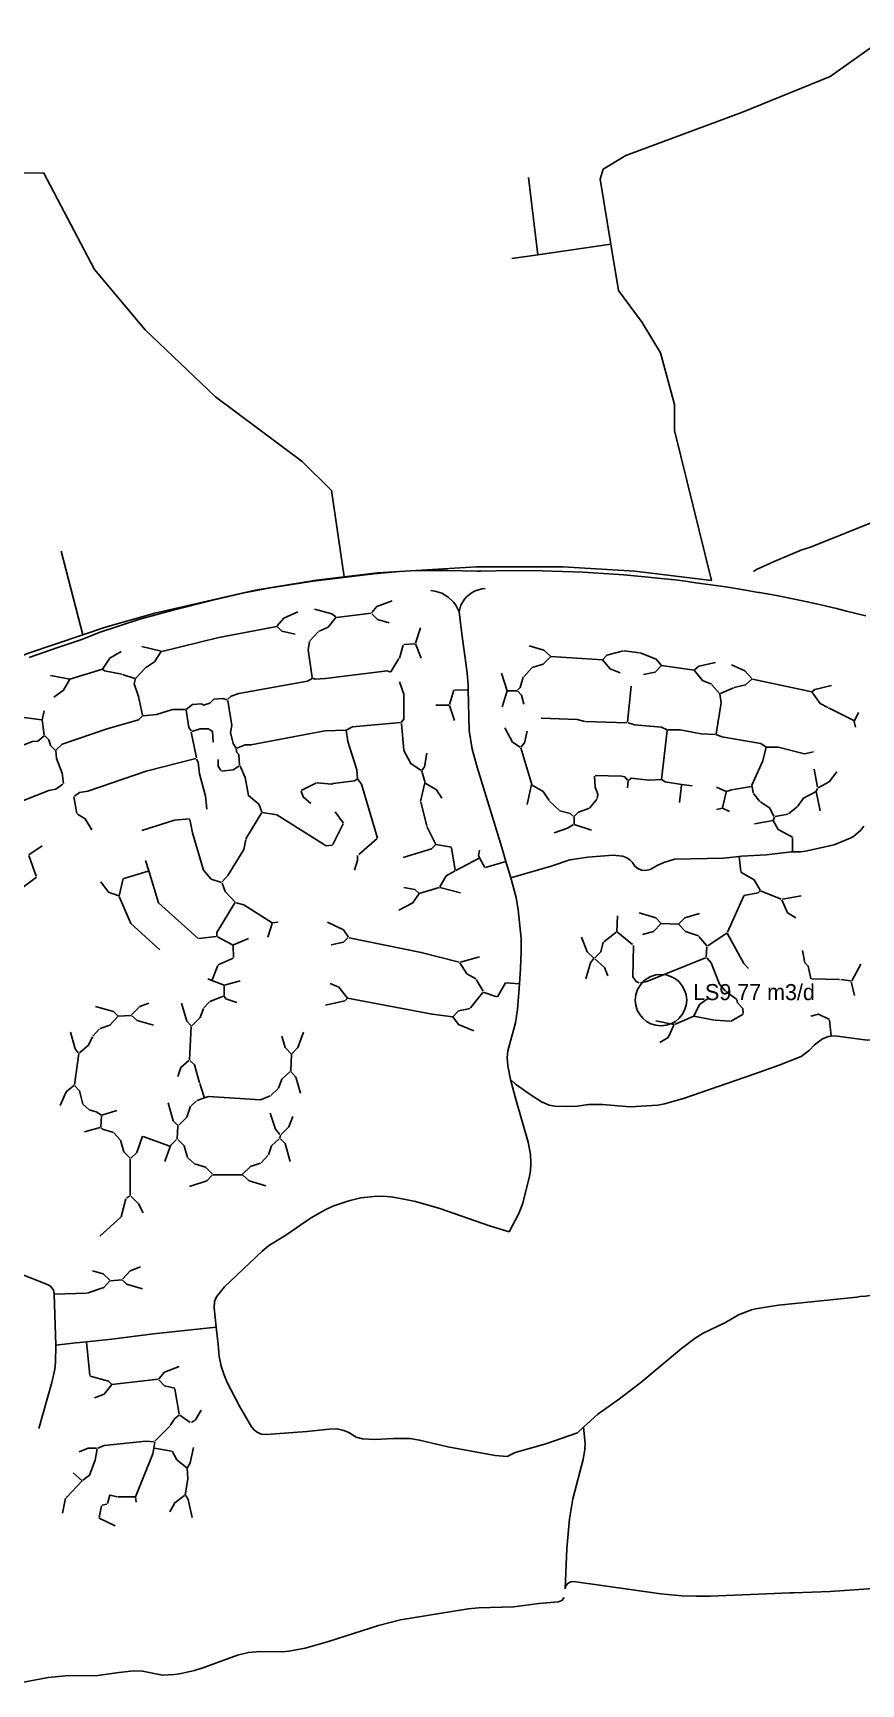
# Model space of a CAD drawing. Header units: metres. Extents: x 432891 to 477890, y 2556094 to 2581523.
# Drawn here: x 456458 to 457747, y 2566912 to 2569481 of the extents above; entities that cross this region are included whole.
import ezdxf

# ---------------------------------------------------------------- set-up
doc = ezdxf.new("R2010")
doc.units = ezdxf.units.M
for name, color, linetype in [('W10_LIFT_STATIONS', 6, 'Continuous'), ('W10_MAIN_PIPE', 1, 'Continuous'), ('W10_PIPE_DN200', 8, 'Continuous'), ('W10_PIPE_DN250_400', 3, 'Continuous'), ('W10_PIPE_DN900_1200', 1, 'Continuous')]:
    doc.layers.add(name, color=color, linetype=linetype)

msp = doc.modelspace()

# ---------------------------------------------------------------- linework, layer by layer
at = {"layer": 'W10_LIFT_STATIONS'}
msp.add_circle((457435.5, 2567976.2), 40, dxfattribs=at)
at = {"layer": 'W10_MAIN_PIPE'}
msp.add_lwpolyline([(457754.7, 2568574), (457724.6, 2568581.5), (457708.6, 2568585.4), (457693.3, 2568588.9), (457677.4, 2568592.6), (457646.1, 2568599.4), (457615.6, 2568605.4), (457606.9, 2568607.1), (457601, 2568608.2), (457588.9, 2568610.2), (457587.5, 2568610.4), (457584.4, 2568610.9), (457567.3, 2568614.1), (457552.1, 2568616.4), (457536.4, 2568619.1), (457520.8, 2568621.4), (457489.6, 2568625.5), (457473.5, 2568627.9), (457457.4, 2568629.9), (457441, 2568631.7), (457425.2, 2568633.3), (457410.4, 2568634.8), (457394, 2568636.5), (457377.9, 2568637.9), (457362.1, 2568639), (457313.9, 2568641.9), (457282.2, 2568643.1), (457250.5, 2568643.9), (457202.1, 2568644.3), (457154.8, 2568643.6), (457148.7, 2568643.5), (457103.6, 2568644.8), (457054, 2568644.5), (457028.4, 2568642.8), (456988.5, 2568639.5), (456894, 2568627.7), (456827.7, 2568617.4), (456786.6, 2568609.7), (456739.7, 2568598.7), (456673.8, 2568582.3), (456624.1, 2568568.9), (456560.8, 2568548), (456533.6, 2568537.1), (456496.5, 2568524.6), (456451.9, 2568509.1)], dxfattribs=at)
at = {"layer": 'W10_PIPE_DN200'}
for points in [[(456287.6, 2569253.8), (456334.1, 2569263.3), (456474.8, 2569262.9), (456553.8, 2569112.6), (456632.4, 2569019.2), (456742.1, 2568914.5), (456876.7, 2568814.1), (456922.4, 2568768.8), (456942.2, 2568634.7)], [(457229.5, 2569255.7), (457243.8, 2569135.6)], [(457243.8, 2569135.6), (457357.5, 2569152.1)], [(457203.4, 2569129.8), (457243.8, 2569135.6)], [(457925.5, 2568780.9), (457779.6, 2568725.3), (457668.5, 2568681), (457655, 2568676.5), (457611.6, 2568658.8), (457584.4, 2568646.2), (457579.8, 2568642.9)], [(456535.4, 2568544.5), (456501.7, 2568674.6)], [(457077.4, 2568613.2), (457083.2, 2568612.5), (457094.3, 2568609.1), (457104.3, 2568603.2), (457112.7, 2568595.1), (457116.2, 2568590.4), (457121.2, 2568580)], [(457121.2, 2568580), (457124, 2568590.4), (457129.4, 2568599.7), (457132.9, 2568603.8), (457141.4, 2568610.5), (457146.2, 2568612.9), (457156.5, 2568615.9), (457161.9, 2568616.4)], [(456896.2, 2568584.3), (456923.2, 2568577.3), (456929.2, 2568572.3)], [(457017.2, 2568597.3), (456993.2, 2568588.3), (456985.2, 2568579.3)], [(456837.2, 2568557.3), (456747.2, 2568540.3), (456658.2, 2568518.3)], [(456870.2, 2568580.3), (456848.2, 2568570.3), (456838.2, 2568558.3)], [(456838.2, 2568557.3), (456845.2, 2568550.3), (456866.2, 2568545.3)], [(456929.2, 2568571.3), (456917.2, 2568556.3), (456903.2, 2568550.3)], [(456984.2, 2568578.3), (456930.2, 2568571.3)], [(456985.2, 2568577.3), (456994.2, 2568568.3), (457012.2, 2568563.3)], [(457121.2, 2568580), (457125.2, 2568546)], [(456888.2, 2568534.3), (456886.2, 2568521.3), (456892.2, 2568478.3)], [(456888.9, 2568535), (456902.5, 2568549.5)], [(457052.2, 2568530.3), (457035.2, 2568529.3)], [(457061.2, 2568555.3), (457053.2, 2568531.3)], [(457053.2, 2568530.3), (457062.2, 2568508.3)], [(457125.2, 2568546), (457133.7, 2568485.6), (457135.2, 2568465.5), (457135.4, 2568458.7)], [(456595.2, 2568518.3), (456577.2, 2568508.3), (456566.2, 2568491.3)], [(456627.2, 2568526.3), (456657.2, 2568519.3)], [(456657.2, 2568518.3), (456647.2, 2568502.3), (456633.2, 2568493.3)], [(457014.7, 2568487.1), (457027.6, 2568507.4)], [(457034.2, 2568528.3), (457028.2, 2568508.3)], [(457230.2, 2568527.6), (457253.2, 2568520.6), (457264.2, 2568510.6)], [(457264.2, 2568510.6), (457252.2, 2568498.6), (457235.2, 2568493.6)], [(457264.2, 2568510.6), (457344.2, 2568505.6)], [(457377.2, 2568519.6), (457351.2, 2568512.6), (457344.2, 2568505.6)], [(457344.2, 2568505.6), (457356.2, 2568491.6), (457372.2, 2568485.6)], [(457378.2, 2568519.4), (457402.2, 2568516.6)], [(457403.2, 2568516.6), (457428.2, 2568506.6), (457436.2, 2568496.6)], [(456485.2, 2568481.3), (456515.2, 2568475.3)], [(456566.2, 2568491.3), (456515.2, 2568475.3)], [(456566.2, 2568491.3), (456569.2, 2568488.3), (456596.2, 2568483.3)], [(456616.2, 2568476.6), (456597.1, 2568483)], [(456617.9, 2568477), (456632.5, 2568492.6)], [(457014.2, 2568486.3), (457009.2, 2568488.3), (456913.2, 2568476.3), (456897.2, 2568475.3), (456893.2, 2568477.3)], [(457187.2, 2568484.6), (457196.2, 2568457.6)], [(457221.2, 2568478.6), (457216.2, 2568462.6), (457212.2, 2568458.6)], [(457221.9, 2568479.3), (457234.5, 2568492.9)], [(457436.2, 2568496.6), (457426.2, 2568486.6), (457408.2, 2568482.6)], [(457436.2, 2568496.6), (457487.2, 2568489.6)], [(457520.2, 2568501.6), (457494.2, 2568495.6), (457487.2, 2568489.6)], [(457487.2, 2568489.6), (457500.2, 2568473.6), (457514.2, 2568467.6)], [(457545.2, 2568497.6), (457566.2, 2568488.6), (457577.2, 2568476.6)], [(456515.2, 2568475.3), (456505.2, 2568458.3), (456490.2, 2568447.3)], [(456617.2, 2568476.3), (456615.2, 2568468.3), (456622.2, 2568448.3), (456628.2, 2568419.3)], [(456892.2, 2568476.3), (456885.2, 2568472.3), (456778.2, 2568453.3), (456766.2, 2568449.3), (456761.2, 2568444.3)], [(457028.2, 2568471.3), (457035.2, 2568452.3), (457035.2, 2568413.3), (457031.2, 2568408.3)], [(457113.2, 2568458.3), (457106.2, 2568436.3)], [(457135.4, 2568458.7), (457114.2, 2568458.2)], [(457135.4, 2568458.7), (457136.8, 2568395.4), (457141.3, 2568366.4), (457149.1, 2568338.7), (457187.7, 2568213.4), (457194, 2568191.8)], [(457196.2, 2568457.6), (457188.2, 2568432.6)], [(457196.2, 2568457.6), (457211.2, 2568457.6)], [(457212.2, 2568457.6), (457218.2, 2568450.6), (457222.2, 2568436.6)], [(457389.2, 2568464.6), (457383.2, 2568408.6)], [(457526.6, 2568453.3), (457514.9, 2568466.8)], [(457528.1, 2568453), (457548.3, 2568462.2)], [(457577.2, 2568475.6), (457567.2, 2568466.6), (457549.2, 2568462.6)], [(457578.2, 2568475.6), (457670.2, 2568455.6)], [(457701.2, 2568465.6), (457675.2, 2568459.6), (457670.2, 2568455.6)], [(457670.2, 2568455.6), (457683.2, 2568437.6), (457695.2, 2568431.6)], [(456695.2, 2568428.3), (456675.2, 2568428.3), (456650.2, 2568420.3), (456629.2, 2568418.3)], [(456760.2, 2568443.3), (456753.2, 2568445.3), (456739.2, 2568444.3), (456733.2, 2568438.3), (456723.2, 2568435.3), (456720.2, 2568437.3), (456706.2, 2568436.3), (456696.2, 2568428.3)], [(456696.2, 2568427.3), (456700.2, 2568400.3), (456704.2, 2568395.3)], [(456761.2, 2568442.3), (456767.2, 2568403.3), (456765.2, 2568392.3), (456769.2, 2568375.3), (456774.2, 2568368.3)], [(457085.2, 2568435.3), (457105.2, 2568435.3)], [(457106.2, 2568434.3), (457114.2, 2568411.3)], [(457527.2, 2568452.6), (457529.2, 2568438.6), (457521.2, 2568390.6)], [(457735.9, 2568411.2), (457696.1, 2568431.1)], [(456471.2, 2568412.4), (456444.2, 2568416.1)], [(456475.2, 2568426.3), (456472.2, 2568412.3)], [(456472.2, 2568412.3), (456475.2, 2568388.3)], [(456628.2, 2568418.3), (456622.2, 2568412.3), (456573.2, 2568398.3), (456503.2, 2568374.3), (456493.2, 2568365.3)], [(457030.2, 2568408.3), (456955.2, 2568401.3), (456945.2, 2568396.3)], [(457031.3, 2568406.3), (457035.1, 2568365.3)], [(457249.2, 2568414.6), (457305.2, 2568412.6), (457317.2, 2568409.6)], [(457318.2, 2568409.6), (457382.2, 2568407.6)], [(457384.2, 2568407.6), (457394.2, 2568404.6), (457436.2, 2568400.6), (457445.2, 2568396.6)], [(457736.8, 2568410.8), (457736.2, 2568409.6), (457738.2, 2568400.6)], [(457743.2, 2568423.6), (457736.8, 2568410.8)], [(456475.2, 2568387.3), (456465.2, 2568379.3), (456457.2, 2568378.3), (456374.2, 2568346.3), (456275.2, 2568297.3)], [(456476.2, 2568387.3), (456482.2, 2568381.3), (456485.2, 2568372.3), (456492.2, 2568365.3)], [(456704.2, 2568393.3), (456712.2, 2568353.3)], [(456705.2, 2568394.3), (456718.2, 2568398.3), (456731.2, 2568398.3), (456737.2, 2568394.3), (456738.2, 2568377.3)], [(456945.2, 2568396.3), (456912.2, 2568395.3), (456797.2, 2568373.3), (456788.2, 2568373.3), (456775.2, 2568368.3)], [(456945.2, 2568396.3), (456948.2, 2568378.3), (456962.2, 2568334.3), (456963.2, 2568320.3)], [(457192.2, 2568399.6), (457204.2, 2568377.6), (457216.2, 2568369.6)], [(457227.2, 2568394.6), (457223.2, 2568376.6), (457217.2, 2568369.6)], [(457445.2, 2568395.6), (457436.2, 2568319.6)], [(457446.2, 2568396.6), (457465.2, 2568396.6), (457498.2, 2568390.6), (457520.2, 2568389.6)], [(457521.2, 2568389.6), (457530.2, 2568385.6), (457591.2, 2568375.6), (457599.2, 2568369.6)], [(456493.2, 2568364.3), (456494.2, 2568352.3), (456503.2, 2568329.3), (456505.2, 2568313.3)], [(456711.2, 2568352.3), (456634.2, 2568332.3), (456543.2, 2568301.3), (456530.2, 2568299.3), (456522.2, 2568293.3)], [(456712.2, 2568351.3), (456715.2, 2568346.3), (456717.2, 2568328.3), (456726.2, 2568293.3), (456728.2, 2568273.3)], [(456746.2, 2568350.3), (456746.2, 2568340.3), (456750.2, 2568333.3)], [(456774.2, 2568367.3), (456775.2, 2568361.3), (456778.2, 2568358.3), (456779.2, 2568341.3)], [(457035.2, 2568364.3), (457046.2, 2568344.3), (457062.2, 2568333.3)], [(457071.2, 2568360.3), (457067.2, 2568339.3), (457063.2, 2568333.3)], [(457217.2, 2568368.6), (457234.2, 2568311.6)], [(457599.2, 2568369.6), (457594.2, 2568348.6), (457577.2, 2568310.6), (457577.5, 2568308.6)], [(457599.2, 2568369.6), (457618.2, 2568369.6), (457659.2, 2568359.6), (457673.2, 2568362.6)], [(456778.2, 2568340.3), (456769.2, 2568334.3), (456751.2, 2568332.3)], [(456780.2, 2568340.3), (456788.2, 2568322.3), (456793.2, 2568294.3), (456809.2, 2568281.3), (456814.2, 2568269.3)], [(457063.2, 2568332.3), (457068.2, 2568314.3)], [(457332.2, 2568324.6), (457333.2, 2568307.6), (457337.2, 2568296.6), (457336.2, 2568289.6)], [(457333.2, 2568325.6), (457374.2, 2568324.6), (457379.2, 2568323.6), (457383.2, 2568318.6)], [(457674.2, 2568335.6), (457679.2, 2568307.6)], [(457709.2, 2568331.6), (457697.2, 2568315.6), (457680.2, 2568306.6)], [(456504.2, 2568312.3), (456493.2, 2568304.3), (456482.2, 2568302.3), (456400.2, 2568270.3), (456291.2, 2568214.3), (456286.2, 2568214.3)], [(456899.2, 2568314.3), (456875.2, 2568302.3)], [(456875.2, 2568301.3), (456878.2, 2568292.3), (456890.2, 2568282.3)], [(456923.2, 2568312.4), (456900.2, 2568314.1)], [(456925.2, 2568313.3), (456923.2, 2568312.4)], [(456963.2, 2568320.3), (456958.2, 2568317.3), (456925.2, 2568313.3)], [(456963.2, 2568320.3), (456969.2, 2568312.3), (456994.2, 2568228.3)], [(457067.2, 2568312.3), (457061.2, 2568285.3)], [(457068.2, 2568314.3), (457067.2, 2568312.3)], [(457069.2, 2568313.3), (457086.2, 2568303.3), (457094.2, 2568290.3)], [(457233.2, 2568309.6), (457227.2, 2568280.6)], [(457234.2, 2568311.6), (457233.2, 2568309.6)], [(457235.2, 2568310.6), (457252.2, 2568300.6), (457261.2, 2568286.6)], [(457384.2, 2568317.6), (457383.2, 2568306.6)], [(457436.2, 2568319.6), (457417.2, 2568318.6), (457389.2, 2568321.6), (457385.2, 2568318.6)], [(457436.2, 2568319.6), (457442.2, 2568315.6), (457467.2, 2568311.6)], [(457467.2, 2568310.6), (457464.2, 2568283.6)], [(457468.2, 2568311.6), (457484.2, 2568309.6)], [(457522.2, 2568307.6), (457537.2, 2568300.6)], [(457531.5, 2568275.5), (457537, 2568299.6)], [(457537.2, 2568300.6), (457547.2, 2568303.6)], [(457576.6, 2568308.5), (457548.2, 2568303.7)], [(457577.5, 2568308.6), (457579.2, 2568298.6)], [(457677.2, 2568300.6), (457657.2, 2568290.6), (457648.2, 2568277.6)], [(457679.2, 2568305.6), (457677.2, 2568300.6)], [(457677.2, 2568300.6), (457683.2, 2568270.6)], [(456521.2, 2568292.3), (456526.2, 2568266.3)], [(457070.9, 2568247.2), (457061.5, 2568284.3)], [(457277.5, 2568271.2), (457261.9, 2568285.8)], [(457324.2, 2568274.6), (457307.2, 2568268.6), (457300.2, 2568261.6)], [(457324.8, 2568275.4), (457335.6, 2568288.8)], [(457522.2, 2568272.6), (457531.2, 2568274.6)], [(457531.2, 2568274.6), (457542.2, 2568269.6)], [(457579.8, 2568297.8), (457589.6, 2568285.3)], [(457590.2, 2568284.6), (457605.2, 2568274.6), (457611.2, 2568261.6)], [(457634, 2568266.2), (457647.4, 2568276.9)], [(456527.2, 2568265.3), (456539.2, 2568258.3), (456549.2, 2568241.3)], [(456701.2, 2568258.3), (456678.2, 2568256.3), (456627.2, 2568240.3)], [(456702.2, 2568257.3), (456706.2, 2568236.3), (456723.2, 2568178.3), (456735.2, 2568164.3), (456751.2, 2568159.3)], [(456814.2, 2568268.3), (456789.2, 2568227.3)], [(456815.2, 2568268.3), (456837.2, 2568264.3), (456914.2, 2568216.3), (456924.2, 2568217.3)], [(456924.7, 2568218.1), (456940.7, 2568250.4)], [(456928.2, 2568269.3), (456941.2, 2568251.3)], [(457299.2, 2568249.6), (457290.2, 2568243.6), (457269.2, 2568236.6)], [(457278.2, 2568270.6), (457294.2, 2568266.6), (457299.2, 2568261.6)], [(457300.2, 2568260.6), (457300.2, 2568250.6)], [(457300.2, 2568249.6), (457327.2, 2568240.6)], [(457610.2, 2568255.6), (457581.2, 2568250.6)], [(457612.2, 2568260.6), (457610.2, 2568255.6)], [(457610.2, 2568255.6), (457618.2, 2568241.6), (457640.2, 2568229.6)], [(457633.2, 2568265.6), (457613.2, 2568261.6)], [(456789.2, 2568226.3), (456786.2, 2568210.3), (456761.2, 2568170.3), (456752.2, 2568160.3)], [(456993.4, 2568227.6), (456965, 2568202.9)], [(457071.2, 2568246.3), (457085.2, 2568218.3)], [(457751.2, 2568246.6), (457746.6, 2568240.6), (457735.2, 2568230.8), (457730.1, 2568228.2), (457704.9, 2568217.8), (457660.3, 2568207.7), (457652.9, 2568206.8), (457640.2, 2568206.8)], [(457640.2, 2568206.8), (457640.2, 2568228.6)], [(456472.2, 2568216.3), (456451.2, 2568202.3)], [(456462.9, 2568169.2), (456451.5, 2568201.3)], [(456963.2, 2568201.3), (456963.2, 2568193.3), (456958.2, 2568178.3)], [(457085.2, 2568218.3), (457078.2, 2568211.3), (457034.2, 2568198.3)], [(457085.2, 2568218.3), (457109.2, 2568214.3)], [(457115.1, 2568178.3), (457109.3, 2568213.3)], [(457116.1, 2568177.8), (457152.4, 2568196.9)], [(457153.2, 2568209.3), (457151.2, 2568201.3), (457153.2, 2568197.3)], [(457153.2, 2568197.3), (457161.2, 2568182.3)], [(457557.2, 2568199.7), (457532.6, 2568197.1), (457456.5, 2568195.6), (457439.9, 2568190.3), (457429.4, 2568185.5), (457418.6, 2568179.5), (457411.7, 2568177.8), (457405.4, 2568178.3), (457399.5, 2568180.8), (457395, 2568184.4), (457391.2, 2568190.2), (457386.9, 2568194.5), (457381.4, 2568198), (457375.4, 2568200.1), (457361.1, 2568201.6), (457321.7, 2568198.5), (457293.4, 2568194.5), (457264.3, 2568184.6), (457201.5, 2568166.3)], [(457640.2, 2568206.8), (457638, 2568206.8), (457599.9, 2568202.4), (457560.8, 2568200.1), (457557.2, 2568199.7)], [(457557.2, 2568199.7), (457559.7, 2568176.2)], [(456599.1, 2568165.5), (456637.1, 2568177)], [(456633.2, 2568193.3), (456638, 2568177.3)], [(456638, 2568177.3), (456653.2, 2568127.3), (456715.2, 2568072.3)], [(457115.2, 2568177.3), (457101.2, 2568169.3), (457091.2, 2568152.3)], [(457194, 2568191.8), (457162.1, 2568182.5)], [(457194, 2568191.8), (457201.5, 2568166.3)], [(457559.7, 2568175.2), (457580.7, 2568163.2), (457589.7, 2568147.2)], [(456463.2, 2568167.3), (456436.2, 2568147.3), (456405.2, 2568132.3), (456389.2, 2568119.3)], [(456563.2, 2568160.3), (456575.2, 2568144.3), (456591.2, 2568138.3)], [(456598.2, 2568165.3), (456592.2, 2568138.3)], [(456752.2, 2568158.3), (456757.2, 2568145.3), (456773.2, 2568128.3)], [(457035.2, 2568151.3), (457052.2, 2568148.3), (457059.2, 2568142.3)], [(457090.2, 2568151.3), (457059.2, 2568142.3)], [(457091.2, 2568151.3), (457123.2, 2568143.3)], [(457589.7, 2568146.2), (457586.7, 2568143.2), (457564.7, 2568139.2)], [(457590.7, 2568146.2), (457622.7, 2568133.2)], [(456592.2, 2568137.3), (456610.2, 2568095.3), (456655.2, 2568054.3)], [(456772.2, 2568127.3), (456744.2, 2568081.3), (456744.2, 2568075.3)], [(456774.2, 2568127.3), (456786.2, 2568124.3), (456830.2, 2568096.3)], [(457059.2, 2568142.3), (457049.2, 2568127.3), (457027.2, 2568116.3)], [(457539.1, 2568082.1), (457564.3, 2568138.2)], [(457623.7, 2568132.2), (457632.7, 2568112.2), (457645.7, 2568104.2)], [(457653.7, 2568138.2), (457624.7, 2568133.2)], [(456829.9, 2568095.3), (456823.5, 2568074.2)], [(456830.2, 2568096.3), (456839.2, 2568097.3)], [(456916.2, 2568097.3), (456941.2, 2568085.3), (456949.2, 2568074.3)], [(457367.7, 2568107.2), (457366.7, 2568083.2)], [(457401.7, 2568112.2), (457427.7, 2568104.2), (457435.7, 2568095.2)], [(457435.7, 2568095.2), (457423.7, 2568083.2), (457406.7, 2568078.2)], [(457435.7, 2568095.2), (457462.7, 2568094.2)], [(457495.7, 2568111.2), (457472.7, 2568104.2), (457462.7, 2568094.2)], [(457462.7, 2568094.2), (457473.7, 2568083.2), (457493.7, 2568076.2)], [(456743.2, 2568075.2), (456716.2, 2568072.3)], [(456745.1, 2568074.8), (456767.3, 2568062.7)], [(456793.2, 2568072.3), (456770.2, 2568062.3)], [(456948.2, 2568073.3), (456941.2, 2568066.3), (456922.2, 2568062.3)], [(456950.2, 2568073.3), (457062.2, 2568050.3), (457121.2, 2568035.3)], [(457311.7, 2568074.2), (457320.7, 2568051.2), (457331.7, 2568041.2)], [(457346.5, 2568066.8), (457365, 2568081.5)], [(457365, 2568081.5), (457366.7, 2568083.2)], [(457368.5, 2568081.5), (457366.7, 2568083.2)], [(457391, 2568062.8), (457368.5, 2568081.5)], [(457507.1, 2568060.9), (457494.4, 2568075.4)], [(457508.6, 2568060.7), (457536.9, 2568079.6)], [(457538.7, 2568080.2), (457536.9, 2568079.6)], [(457538.7, 2568080.2), (457564.7, 2568033.2), (457571.7, 2568025.2)], [(456767.3, 2568062.7), (456769.2, 2568061.3)], [(456769.2, 2568061.3), (456770.2, 2568042.3)], [(457153.2, 2568043.3), (457123.2, 2568035.3)], [(457345.7, 2568066.2), (457341.7, 2568051.2), (457332.7, 2568042.2)], [(457392.7, 2568061.2), (457391.7, 2568012.2), (457396.7, 2568005.2), (457401.7, 2568003.2)], [(457504.7, 2568042.2), (457413.7, 2568005.2), (457403.7, 2568003.2)], [(457506.7, 2568059.2), (457505.7, 2568043.2)], [(457506.7, 2568042.2), (457513.7, 2568034.2), (457526.7, 2568001.2), (457535.7, 2567990.2)], [(457655.7, 2568053.2), (457659.7, 2568034.2), (457664.7, 2568029.2), (457668.7, 2568009.2)], [(456736.8, 2568007.7), (456745.8, 2568030.3)], [(456769.2, 2568041.3), (456746.2, 2568031.3)], [(457122.2, 2568034.3), (457133.2, 2568017.3), (457147.2, 2568009.3)], [(457330.7, 2568040.2), (457325.7, 2568034.2), (457318.7, 2568009.2)], [(457332.7, 2568040.2), (457347.7, 2568027.2), (457352.7, 2568014.2)], [(457746.7, 2568032.2), (457732.7, 2568006.2)], [(456730.2, 2568009.3), (456736.4, 2568006.8)], [(456736.4, 2568006.8), (456755.2, 2567999.3)], [(456755.2, 2567998.3), (456755.2, 2567983.3)], [(456780.2, 2568006.3), (456756.2, 2567999.3)], [(456920.2, 2568002.3), (456934.2, 2567996.3), (456947.2, 2567979.3)], [(457158.7, 2567990.1), (457147.7, 2568008.4)], [(457193.2, 2568003.3), (457181.2, 2567981.3)], [(457215.1, 2568001.7), (457194.2, 2568003.2)], [(457712.7, 2568008.2), (457669.7, 2568009.2)], [(457700.6, 2567920), (457706.4, 2567920.6), (457756.5, 2567914.1), (457779.1, 2567915.2), (457792.3, 2567916.8), (457853.5, 2567930.1), (457886.4, 2567938.8), (457909.6, 2567947.1), (457916.1, 2567950), (457943.7, 2567970.9), (457954.3, 2567976.9), (457995.9, 2567995.9)], [(457713.7, 2568008.2), (457712.7, 2568008.2)], [(457715.7, 2568008.2), (457730.7, 2568006.2)], [(457731.7, 2568005.2), (457736.7, 2567983.2)], [(456555.2, 2567966.3), (456583.2, 2567958.3), (456590.2, 2567951.3)], [(456638.2, 2567971.3), (456624.2, 2567966.3), (456611.2, 2567953.3)], [(456689.2, 2567971.3), (456697.2, 2567943.3), (456704.2, 2567936.3)], [(456723.9, 2567964), (456732.5, 2567973.5)], [(456754.2, 2567982.3), (456733.2, 2567974.3)], [(456755.2, 2567982.3), (456758.2, 2567978.3), (456775.2, 2567972.3)], [(456947.2, 2567979.3), (456943.2, 2567975.3), (456913.2, 2567968.3)], [(456947.2, 2567979.3), (457079.2, 2567954.3), (457111.2, 2567950.3)], [(457138.8, 2567964), (457157.5, 2567987.5)], [(457160.2, 2567988.3), (457157.5, 2567987.5)], [(457160.2, 2567988.3), (457180.2, 2567981.3)], [(457509.7, 2567979.2), (457495.7, 2567969.2), (457486.7, 2567951.2)], [(457552.9, 2567977.7), (457536.6, 2567989.6)], [(457553.7, 2567977.2), (457554.7, 2567972.2), (457562.7, 2567963.2), (457563.7, 2567955.2)], [(456590.2, 2567951.3), (456577.2, 2567937.3), (456562.2, 2567932.3)], [(456610.2, 2567952.3), (456590.2, 2567951.3)], [(456611.2, 2567952.3), (456620.2, 2567944.3), (456645.2, 2567937.3)], [(456723.2, 2567963.3), (456718.2, 2567949.3), (456705.2, 2567936.3)], [(457138.2, 2567963.3), (457120.2, 2567959.3), (457111.2, 2567950.3)], [(457111.2, 2567950.3), (457120.2, 2567938.3), (457144.2, 2567928.3)], [(457427.7, 2567944.2), (457455.7, 2567938.2)], [(457486.7, 2567951.2), (457456.7, 2567938.2)], [(457486.7, 2567951.2), (457518.7, 2567945.2)], [(457519.7, 2567945.1), (457542.7, 2567943.3)], [(457563.7, 2567954.2), (457543.7, 2567943.2)], [(457668.7, 2567951.2), (457680.7, 2567954.2), (457697.7, 2567946.2)], [(457700.6, 2567920), (457697.9, 2567945.2)], [(456516.2, 2567926.3), (456523.2, 2567900.3), (456528.2, 2567894.3)], [(456550.2, 2567919.3), (456544.2, 2567906.3), (456530.2, 2567894.3)], [(456550.8, 2567920), (456561.5, 2567931.5)], [(456704.2, 2567935.3), (456701.2, 2567883.3)], [(456845.2, 2567920.3), (456850.2, 2567902.3), (456860.2, 2567892.3)], [(456879.2, 2567926.3), (456870.2, 2567902.3), (456860.2, 2567892.3)], [(457201.2, 2567852.5), (457209.1, 2567845.7), (457233.4, 2567828.1), (457249.6, 2567818.1), (457261.2, 2567812.9), (457270.3, 2567811.4), (457290.7, 2567810.8), (457304.9, 2567811.4), (457322.5, 2567813.7), (457344.2, 2567813.8), (457387.6, 2567810), (457430.4, 2567813), (457441.2, 2567814.6), (457470.8, 2567823), (457580.2, 2567860.9), (457619.5, 2567874.9), (457653.8, 2567888.7), (457666.7, 2567898.5), (457674.5, 2567906.9), (457687, 2567916.1), (457696.1, 2567919.5), (457700.6, 2567920)], [(457455.7, 2567937.2), (457446.7, 2567918.2), (457433.7, 2567910.2)], [(456529.2, 2567893.3), (456522.2, 2567844.3)], [(456860.2, 2567892.3), (456859.2, 2567866.3)], [(456700.2, 2567882.3), (456688.2, 2567871.3), (456683.2, 2567857.3)], [(456702.2, 2567882.3), (456709.2, 2567875.3), (456717.2, 2567847.3)], [(456858.2, 2567865.3), (456845.2, 2567853.3), (456840.2, 2567839.3)], [(456859.2, 2567865.3), (456867.2, 2567856.3), (456874.2, 2567831.3)], [(456521.2, 2567843.3), (456509.2, 2567833.3), (456500.2, 2567812.3)], [(456522.2, 2567843.3), (456530.2, 2567835.3), (456535.2, 2567814.3)], [(456724.5, 2567825.1), (456717.5, 2567846.3)], [(456827.9, 2567828), (456839.4, 2567838.6)], [(456544.5, 2567805.9), (456535.9, 2567813.6)], [(456668.2, 2567816.3), (456676.2, 2567788.3), (456683.2, 2567781.3)], [(456703.2, 2567811.3), (456697.2, 2567794.3), (456684.2, 2567781.3)], [(456703.9, 2567811.9), (456712.4, 2567819.6)], [(456724.8, 2567824.1), (456713.2, 2567820.3)], [(456827.2, 2567827.3), (456812.2, 2567821.3), (456731.2, 2567826.3), (456724.8, 2567824.1)], [(456545.2, 2567805.3), (456556.2, 2567802.3), (456564.2, 2567797.3)], [(456564.2, 2567796.3), (456563.2, 2567779.3)], [(456588.2, 2567804.3), (456565.2, 2567797.3)], [(456827.2, 2567800.3), (456835.2, 2567775.3), (456842.2, 2567767.3)], [(456862.2, 2567795.3), (456856.2, 2567779.3), (456844.2, 2567767.3)], [(456562.2, 2567778.3), (456538.2, 2567771.3)], [(456563.2, 2567778.3), (456566.2, 2567775.3), (456583.2, 2567770.3)], [(456583.8, 2567769.5), (456593.5, 2567759)], [(456628.2, 2567764.3), (456619.2, 2567739.3), (456610.2, 2567730.3)], [(456629.1, 2567763.9), (456670.7, 2567749)], [(456681.2, 2567759.3), (456672.2, 2567750.3), (456671.6, 2567748.6)], [(456683.2, 2567780.3), (456682.2, 2567760.3)], [(456683.2, 2567759.3), (456693.2, 2567749.3), (456698.2, 2567731.3)], [(456841.2, 2567760.3), (456829.2, 2567749.3), (456824.2, 2567735.3)], [(456843.2, 2567766.3), (456842.2, 2567761.3)], [(456843.2, 2567760.3), (456850.2, 2567753.3), (456858.2, 2567725.3)], [(456594.2, 2567758.3), (456599.2, 2567740.3), (456609.2, 2567730.3)], [(456671.6, 2567748.6), (456663.2, 2567725.3)], [(456812.9, 2567723), (456823.5, 2567734.5)], [(456609.2, 2567729.3), (456609.2, 2567672.3)], [(456708.5, 2567722), (456698.9, 2567730.6)], [(456709.2, 2567721.3), (456726.2, 2567716.3), (456737.2, 2567705.3)], [(456812.2, 2567722.3), (456796.2, 2567717.3), (456784.2, 2567705.3)], [(456737.2, 2567704.3), (456728.2, 2567695.3), (456701.2, 2567686.3)], [(456738.2, 2567704.3), (456783.2, 2567704.3)], [(456784.2, 2567704.3), (456794.2, 2567695.3), (456820.2, 2567687.3)], [(456602.2, 2567667.3), (456595.2, 2567639.3)], [(456608.2, 2567671.3), (456603.2, 2567668.3)], [(456610.2, 2567671.3), (456622.2, 2567659.3), (456629.2, 2567645.3)], [(456561.9, 2567609), (456594.4, 2567638.6)], [(456550.2, 2567555.3), (456567.2, 2567550.3), (456577.2, 2567540.3)], [(456625.2, 2567561.3), (456609.2, 2567555.3), (456597.2, 2567542.3)], [(456577.2, 2567539.3), (456568.2, 2567529.3), (456542.2, 2567520.3)], [(456596.2, 2567541.3), (456578.2, 2567539.3)], [(456597.2, 2567540.3), (456603.2, 2567534.3), (456628.2, 2567527.3)], [(457998.8, 2567550.4), (457996.4, 2567547.1), (457994.6, 2567546), (457979.2, 2567542.1), (457928.8, 2567536.2), (457856.1, 2567529.4), (457818.4, 2567525), (457753.7, 2567515.7), (457745, 2567515.3)], [(456490.9, 2567518.9), (456541.2, 2567520.2)], [(457315, 2567311.7), (457337.2, 2567331.9), (457371, 2567356.1), (457403.9, 2567381.6), (457467.5, 2567434.2), (457488.8, 2567450.3), (457501.3, 2567458.3), (457535.9, 2567474.9), (457556.1, 2567486.4), (457576.5, 2567494.6), (457582.7, 2567496.1), (457618.5, 2567501.4), (457740.3, 2567513.9), (457745, 2567515.3)], [(457315, 2567311.7), (457305.7, 2567302.8), (457256.3, 2567286.1), (457208.7, 2567272.3), (457195.8, 2567266.2), (457177.4, 2567267.9), (457103.7, 2567281.2), (457059.7, 2567291.7), (457044.6, 2567294.1), (457019.1, 2567294.4), (456989.9, 2567292.7), (456970.8, 2567293.5), (456960.8, 2567296.5), (456949.5, 2567303.6), (456941.9, 2567306.7), (456931.5, 2567309.3), (456918.9, 2567309), (456884, 2567305.2), (456821.3, 2567300.5), (456813.1, 2567301.2), (456805.7, 2567304.6), (456801.5, 2567308.1), (456798.1, 2567312.5), (456779.1, 2567344.7), (456760.3, 2567381.4), (456754.7, 2567394.3), (456750.7, 2567406.5), (456747.7, 2567421.6), (456745.9, 2567440.7), (456743, 2567467.4)], [(456466.8, 2567309.8), (456487.1, 2567381.6), (456491.7, 2567402), (456492.7, 2567412.9), (456493.1, 2567439.6)], [(456541.1, 2567444.7), (456546.5, 2567392.3)], [(456685.6, 2567406.3), (456662.6, 2567397.3), (456653.6, 2567387.3)], [(456546.6, 2567391.3), (456575.6, 2567383.3), (456580.6, 2567378.3)], [(456580.6, 2567378.3), (456568.6, 2567363.3), (456553.6, 2567357.3)], [(456652.6, 2567386.3), (456580.6, 2567378.3)], [(456653.6, 2567385.3), (456662.6, 2567376.3), (456678.6, 2567372.3)], [(456678.8, 2567371.3), (456685.4, 2567332.3)], [(456685.6, 2567330.3), (456678.6, 2567325.3), (456671.6, 2567314.3)], [(456686.6, 2567330.3), (456702.6, 2567319.3)], [(456719.6, 2567338.3), (456710.6, 2567323.3), (456704.6, 2567319.3)], [(456647.3, 2567290), (456670.9, 2567313.6)], [(457315, 2567311.7), (457317.7, 2567286.2), (457317.2, 2567277), (457314.5, 2567261.4), (457298.4, 2567200.2), (457293, 2567169.5), (457288.7, 2567122.9), (457286.2, 2567060.6)], [(456556.6, 2567279.3), (456543.6, 2567279.3), (456529.6, 2567273.3)], [(456557.6, 2567278.3), (456554.6, 2567260.3), (456545.6, 2567237.3), (456535.6, 2567229.3)], [(456646.6, 2567289.3), (456633.6, 2567290.3), (456568.6, 2567283.3), (456558.6, 2567279.3)], [(456646.1, 2567279.1), (456644.6, 2567270.3), (456617.6, 2567203.3)], [(456647.6, 2567288.3), (456646.1, 2567279.1)], [(456647.1, 2567279), (456673.6, 2567274.5)], [(456674.6, 2567274.3), (456681.6, 2567261.3), (456697.6, 2567248.3)], [(456707.6, 2567280.3), (456702.6, 2567256.3), (456697.6, 2567248.3)], [(456697.6, 2567248.3), (456698.6, 2567231.3), (456694.6, 2567206.3)], [(456510.3, 2567203), (456533.9, 2567227.6)], [(456533.8, 2567229), (456520.4, 2567240.7)], [(456533.8, 2567229), (456533.9, 2567227.6)], [(456508.6, 2567201.3), (456503.6, 2567178.3)], [(456509.6, 2567202.3), (456510.3, 2567203)], [(456589.6, 2567203.3), (456577.6, 2567206.3), (456573.6, 2567193.3)], [(456590.6, 2567203.3), (456616.6, 2567203.3)], [(456617.6, 2567203.3), (456618.6, 2567195.3)], [(456693.6, 2567205.3), (456678.6, 2567194.3), (456670.6, 2567180.3)], [(456695.6, 2567205.3), (456699.6, 2567199.3), (456705.6, 2567171.3)], [(456564.6, 2567189.3), (456560.6, 2567171.3)], [(456560.6, 2567170.3), (456585.6, 2567158.3)], [(456572.6, 2567192.3), (456565.6, 2567190.3)], [(457286.2, 2567060.6), (457287.4, 2567064.8), (457291.1, 2567069.3), (457295, 2567071.3), (457299.1, 2567071.7), (457435.4, 2567052.8), (457468.2, 2567049.7), (457490.1, 2567048.7), (457512, 2567048.7), (457575, 2567051.5), (457636.3, 2567053.9), (457641.6, 2567054.1), (457699, 2567056.3), (457758.7, 2567060.3), (457775.7, 2567062.2), (457795.8, 2567065.4), (457818.8, 2567070.1), (457850.5, 2567078.6), (457871.3, 2567085.5), (457891.7, 2567093.4), (457910.2, 2567102.1), (457921, 2567108)], [(456426.8, 2566912.3), (456481.2, 2566922.2), (456508.5, 2566925), (456558.9, 2566925.7), (456591.5, 2566930.4), (456614.8, 2566932.8), (456628.2, 2566932.1), (456659.4, 2566926), (456678.1, 2566926.9), (456685.8, 2566928), (456709.2, 2566933.3), (456723.8, 2566937.8), (456776.4, 2566957.4), (456793.1, 2566961.5), (456810.7, 2566962.8), (456846.4, 2566962.5), (456856, 2566963.2), (456881.6, 2566968.1), (456917.7, 2566978.4), (456995.5, 2567003.4), (457029.9, 2567011.9), (457135.1, 2567029.1), (457151.3, 2567030.6), (457206.2, 2567032.6), (457245.5, 2567037.7), (457276, 2567040.3), (457281.3, 2567042.3), (457284.7, 2567046.7)]]:
    msp.add_lwpolyline(points, dxfattribs=at)
at = {"layer": 'W10_PIPE_DN250_400'}
for points in [[(457357.5, 2569152.1), (457340.9, 2569253.4), (457345.7, 2569268.7), (457380.6, 2569289.9), (457562.5, 2569357.8), (457699, 2569413), (457765, 2569459.7), (457807.2, 2569475), (457875.8, 2569477), (457982.7, 2569480.7), (458060.7, 2569469.9), (458168.5, 2569457.3), (458257.6, 2569448.6), (458279.3, 2569453.5)], [(457514.2, 2568629.2), (457456.5, 2568862.2), (457456.5, 2568902.9), (457434.6, 2568983.4), (457406.4, 2569030.4), (457369.3, 2569080.3), (457357.5, 2569152.1)], [(456942.2, 2568634.7), (456899.4, 2568629.5), (456803.8, 2568613.8), (456647.6, 2568578.3), (456570.6, 2568556.3), (456535.4, 2568544.5)], [(457514.2, 2568629.2), (457394.6, 2568643.4), (457282.5, 2568650), (457148.3, 2568650.5), (456994.2, 2568640.9), (456942.2, 2568634.7)], [(456535.4, 2568544.5), (456449.4, 2568515.6), (456287.5, 2568447.4)], [(457201.5, 2568166.3), (457209.8, 2568135.6), (457213.3, 2568116.6), (457217.7, 2568071.9), (457217.7, 2568052.1), (457216.6, 2568024.7), (457215.1, 2568001.7)], [(457215.1, 2568001.7), (457212.3, 2567961.6), (457208.8, 2567940.8), (457197.2, 2567897.5), (457195.9, 2567887), (457196.9, 2567873.8), (457201.2, 2567852.5)], [(457201.2, 2567852.5), (457209.9, 2567819.9), (457228.8, 2567755.4), (457232.6, 2567736.2), (457233.1, 2567722.4), (457232.3, 2567710.7), (457230.8, 2567702.5), (457220.3, 2567660.4), (457214.3, 2567644.4), (457199, 2567615.7)], [(456743, 2567467.4), (456740.1, 2567497.3), (456740.6, 2567507.3), (456743.6, 2567514.6), (456756.2, 2567530.3), (456814.6, 2567585.7), (456824.5, 2567593.7), (456853.1, 2567611.5), (456889.9, 2567636.9), (456912.6, 2567650.2), (456924.6, 2567655.6), (456949.5, 2567664.1), (456968.3, 2567668.4), (456988.4, 2567670.9), (457001.9, 2567671.2), (457014.7, 2567670.2), (457029.8, 2567667.8), (457053.3, 2567662.9), (457091, 2567652.2), (457168.3, 2567625.3), (457199, 2567615.7)], [(456343.6, 2567587.9), (456481.3, 2567533.4), (456485.8, 2567530.7), (456489.8, 2567525.1), (456490.9, 2567520), (456490.9, 2567518.9)], [(456490.9, 2567518.9), (456493.1, 2567439.6)], [(456541.1, 2567444.7), (456580.6, 2567448.7), (456645.5, 2567457), (456743, 2567467.4)], [(456493.1, 2567439.6), (456524.5, 2567443), (456541.1, 2567444.7)]]:
    msp.add_lwpolyline(points, dxfattribs=at)
at = {"layer": 'W10_PIPE_DN900_1200'}
msp.add_lwpolyline([(457754.7, 2568574), (457724.6, 2568581.5), (457708.6, 2568585.4), (457693.3, 2568588.9), (457677.4, 2568592.6), (457646.1, 2568599.4), (457615.6, 2568605.4), (457606.9, 2568607.1), (457601, 2568608.2), (457588.9, 2568610.2), (457587.5, 2568610.4), (457584.4, 2568610.9), (457567.3, 2568614.1), (457552.1, 2568616.4), (457536.4, 2568619.1), (457520.8, 2568621.4), (457489.6, 2568625.5), (457473.5, 2568627.9), (457457.4, 2568629.9), (457441, 2568631.7), (457425.2, 2568633.3), (457410.4, 2568634.8), (457394, 2568636.5), (457377.9, 2568637.9), (457362.1, 2568639), (457313.9, 2568641.9), (457282.2, 2568643.1), (457250.5, 2568643.9), (457202.1, 2568644.3), (457154.8, 2568643.6), (457148.7, 2568643.5), (457103.6, 2568644.8), (457054, 2568644.5), (457028.4, 2568642.8), (456988.5, 2568639.5), (456894, 2568627.7), (456827.7, 2568617.4), (456786.6, 2568609.7), (456739.7, 2568598.7), (456673.8, 2568582.3), (456624.1, 2568568.9), (456560.8, 2568548), (456533.6, 2568537.1), (456496.5, 2568524.6), (456451.9, 2568509.1)], dxfattribs=at)

# ---------------------------------------------------------------- texts
at = {"layer": 'W10_LIFT_STATIONS'}
msp.add_text('LS9 77 m3/d', height=25, dxfattribs=at).set_placement((457485.5, 2567976.2))

doc.saveas('drawing.dxf')
